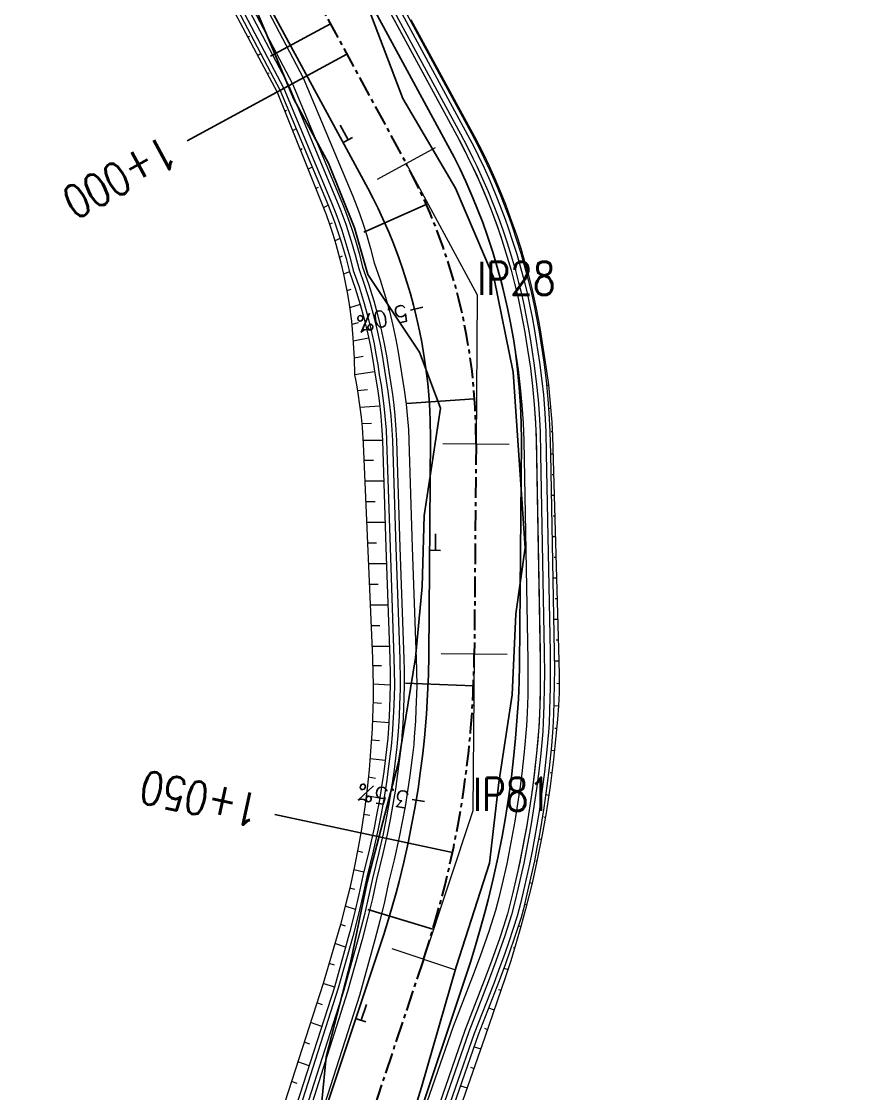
# Model space of a CAD drawing. Extents: x 337736 to 342003, y 3067251 to 3069533.
# Drawn here: x 338853.5 to 338904.1, y 3068576.6 to 3068641.5 of the extents above; entities that cross this region are included whole.
import ezdxf
from ezdxf.enums import TextEntityAlignment as Align

# ---------------------------------------------------------------- set-up
doc = ezdxf.new("R2010")
doc.units = 0
doc.header["$MEASUREMENT"] = 0
doc.linetypes.add('Center', pattern=[2, 1.25, -0.25, 0.25, -0.25])
for name, color, linetype, lineweight in [('BEC', 3, 'Continuous', 13), ('BES', 3, 'Continuous', 13), ('CFHatchLines', 4, 'Continuous', 0), ('Chainage', 7, 'Continuous', 25), ('Drain', 3, 'Continuous', 9), ('IP_Line', 150, 'Continuous', 9), ('LeftRoadExtreme', 7, 'Continuous', 13), ('RC', 9, 'Center', 30), ('RightRoadExtreme', 7, 'Continuous', 13), ('Road Width', 6, 'Continuous', 25), ('Shoulder', 30, 'Continuous', 15)]:
    doc.layers.add(name, color=color, linetype=linetype, lineweight=lineweight)
for name, color, linetype in [('IPName', 7, 'Continuous'), ('RoadEdge', 51, 'Continuous'), ('Super-Elevation', 1, 'Continuous')]:
    doc.layers.add(name, color=color, linetype=linetype)
doc.styles.get("Standard").update_dxf_attribs({"font": 'simplex.shx'})

msp = doc.modelspace()

# ---------------------------------------------------------------- linework, layer by layer
at = {"layer": 'BEC'}
for points in [[(338878.509, 3068633.856), (338874.992, 3068631.949)], [(338882.98, 3068615.908), (338878.98, 3068615.942)], [(338882.872, 3068603.206), (338878.872, 3068603.24)], [(338879.693, 3068584.125), (338875.898, 3068585.39)]]:
    msp.add_lwpolyline(points, dxfattribs=at)
at = {"layer": 'BES'}
for points in [[(338878.509, 3068633.856), (338874.992, 3068631.949)], [(338882.98, 3068615.908), (338878.98, 3068615.942)], [(338882.872, 3068603.206), (338878.872, 3068603.24)], [(338879.693, 3068584.125), (338875.898, 3068585.39)]]:
    msp.add_lwpolyline(points, dxfattribs=at)
at = {"layer": 'CFHatchLines'}
for p, q in [((338867.274, 3068640.592), (338867.173, 3068640.538)), ((338877.345, 3068640.933), (338877.402, 3068640.964)), ((338877.97, 3068639.85), (338878, 3068639.866)), ((338867.958, 3068639.541), (338867.761, 3068639.434)), ((338878.537, 3068638.735), (338878.597, 3068638.768)), ((338868.444, 3068638.383), (338868.349, 3068638.331)), ((338869.122, 3068637.328), (338868.936, 3068637.228)), ((338879.163, 3068637.654), (338879.194, 3068637.67)), ((338879.728, 3068636.538), (338879.791, 3068636.572)), ((338869.508, 3068636.115), (338869.407, 3068636.061)), ((338880.356, 3068635.456), (338880.388, 3068635.474)), ((338870.093, 3068635.011), (338869.877, 3068634.894)), ((338880.955, 3068634.257), (338881.022, 3068634.291)), ((338870.464, 3068633.79), (338870.348, 3068633.727)), ((338871.065, 3068632.694), (338870.818, 3068632.561)), ((338881.611, 3068633.013), (338881.646, 3068633.029)), ((338871.42, 3068631.465), (338871.289, 3068631.394)), ((338882.153, 3068631.715), (338882.225, 3068631.746)), ((338872.037, 3068630.378), (338871.759, 3068630.227)), ((338882.72, 3068630.428), (338882.758, 3068630.442)), ((338872.267, 3068629.305), (338872.117, 3068629.23)), ((338883.166, 3068629.094), (338883.244, 3068629.121)), ((338872.755, 3068628.375), (338872.435, 3068628.23)), ((338883.642, 3068627.77), (338883.682, 3068627.782)), ((338872.885, 3068627.294), (338872.715, 3068627.223)), ((338873.319, 3068626.346), (338872.958, 3068626.212)), ((338883.99, 3068626.407), (338884.073, 3068626.429)), ((338873.411, 3068625.28), (338873.162, 3068625.198)), ((338884.372, 3068625.053), (338884.414, 3068625.063)), ((338873.97, 3068624.369), (338873.328, 3068624.182)), ((338884.62, 3068623.669), (338884.707, 3068623.685)), ((338873.85, 3068623.265), (338873.457, 3068623.165)), ((338874.48, 3068622.35), (338873.548, 3068622.15)), ((338884.906, 3068622.291), (338884.951, 3068622.298)), ((338874.141, 3068621.233), (338873.602, 3068621.137)), ((338885.073, 3068620.894), (338885.171, 3068620.906)), ((338874.844, 3068620.301), (338873.618, 3068620.128)), ((338874.408, 3068619.209), (338873.803, 3068619.145)), ((338885.305, 3068619.503), (338885.361, 3068619.508)), ((338875.152, 3068618.237), (338873.954, 3068618.154)), ((338885.375, 3068618.096), (338885.5, 3068618.102)), ((338874.661, 3068617.176), (338874.068, 3068617.156)), ((338885.52, 3068616.689), (338885.589, 3068616.69)), ((338875.321, 3068616.15), (338874.147, 3068616.152)), ((338885.482, 3068615.347), (338885.633, 3068615.346)), ((338874.781, 3068614.938), (338874.201, 3068614.943)), ((338885.587, 3068614.096), (338885.669, 3068614.096)), ((338875.4, 3068613.683), (338874.254, 3068613.692)), ((338885.529, 3068612.847), (338885.706, 3068612.845)), ((338874.873, 3068612.437), (338874.307, 3068612.442)), ((338875.478, 3068611.182), (338874.36, 3068611.192)), ((338885.647, 3068611.596), (338885.742, 3068611.595)), ((338874.965, 3068609.936), (338874.413, 3068609.941)), ((338885.575, 3068610.346), (338885.779, 3068610.345)), ((338875.559, 3068608.681), (338874.466, 3068608.691)), ((338885.707, 3068609.095), (338885.815, 3068609.094)), ((338875.061, 3068607.436), (338874.519, 3068607.44)), ((338885.622, 3068607.846), (338885.852, 3068607.844)), ((338875.647, 3068606.18), (338874.572, 3068606.19)), ((338885.767, 3068606.595), (338885.888, 3068606.594)), ((338885.669, 3068605.345), (338885.924, 3068605.343)), ((338875.157, 3068604.934), (338874.625, 3068604.939)), ((338885.827, 3068604.094), (338885.961, 3068604.093)), ((338875.734, 3068603.68), (338874.678, 3068603.689)), ((338885.715, 3068602.818), (338885.996, 3068602.814)), ((338875.249, 3068602.512), (338874.726, 3068602.524)), ((338885.863, 3068601.461), (338886.01, 3068601.456)), ((338875.79, 3068601.354), (338874.753, 3068601.399)), ((338875.249, 3068600.242), (338874.742, 3068600.274)), ((338885.69, 3068600.114), (338885.961, 3068600.099)), ((338875.699, 3068599.064), (338874.707, 3068599.149)), ((338885.747, 3068598.753), (338885.86, 3068598.744)), ((338875.133, 3068597.971), (338874.648, 3068598.023)), ((338875.484, 3068596.781), (338874.566, 3068596.898)), ((338885.516, 3068597.414), (338885.731, 3068597.393)), ((338874.894, 3068595.709), (338874.461, 3068595.774)), ((338885.473, 3068596.056), (338885.575, 3068596.044)), ((338875.147, 3068594.513), (338874.332, 3068594.651)), ((338885.197, 3068594.727), (338885.39, 3068594.7)), ((338874.561, 3068593.457), (338874.179, 3068593.53)), ((338885.086, 3068593.374), (338885.177, 3068593.359)), ((338874.716, 3068592.26), (338874.003, 3068592.412)), ((338884.766, 3068592.055), (338884.936, 3068592.024)), ((338874.134, 3068591.218), (338873.803, 3068591.296)), ((338884.589, 3068590.711), (338884.668, 3068590.694)), ((338874.191, 3068590.027), (338873.58, 3068590.184)), ((338884.224, 3068589.404), (338884.372, 3068589.371)), ((338873.639, 3068588.99), (338873.334, 3068589.076)), ((338873.684, 3068587.785), (338873.064, 3068587.972)), ((338883.98, 3068588.07), (338884.048, 3068588.053)), ((338873.085, 3068586.771), (338872.771, 3068586.873)), ((338883.547, 3068586.785), (338883.698, 3068586.744)), ((338873.077, 3068585.498), (338872.437, 3068585.711)), ((338883.22, 3068585.471), (338883.32, 3068585.442)), ((338872.415, 3068584.4), (338872.088, 3068584.509)), ((338882.667, 3068584.226), (338882.915, 3068584.148)), ((338872.405, 3068583.086), (338871.739, 3068583.308)), ((338882.344, 3068582.936), (338882.492, 3068582.886)), ((338871.688, 3068582.008), (338871.352, 3068582.12)), ((338881.742, 3068581.819), (338882.086, 3068581.704)), ((338871.642, 3068580.705), (338870.965, 3068580.931)), ((338881.484, 3068580.587), (338881.681, 3068580.521)), ((338870.92, 3068579.629), (338870.578, 3068579.742)), ((338880.86, 3068579.477), (338881.27, 3068579.341)), ((338870.879, 3068578.324), (338870.191, 3068578.554)), ((338880.653, 3068578.229), (338880.855, 3068578.161)), ((338870.15, 3068577.249), (338869.803, 3068577.365)), ((338880.041, 3068577.115), (338880.44, 3068576.982))]:
    msp.add_line(p, q, dxfattribs=at)
at = {"layer": 'Chainage'}
for p, q in [((338873.163, 3068639.519), (338863.493, 3068634.277)), ((338879.557, 3068591.228), (338868.799, 3068593.52))]:
    msp.add_line(p, q, dxfattribs=at)
at = {"layer": 'Drain'}
for points in [[(338859.184, 3068673.175), (338880.035, 3068634.713), (338880.422, 3068633.982), (338880.794, 3068633.24), (338881.034, 3068632.741), (338881.38, 3068631.986), (338881.709, 3068631.224), (338882.023, 3068630.455), (338882.319, 3068629.679), (338882.599, 3068628.898), (338882.863, 3068628.11), (338883.109, 3068627.317), (338883.338, 3068626.519), (338883.55, 3068625.716), (338883.682, 3068625.179), (338883.865, 3068624.369), (338883.978, 3068623.827), (338884.132, 3068623.011), (338884.269, 3068622.192), (338884.478, 3068620.823), (338884.62, 3068619.724), (338884.732, 3068618.62), (338884.795, 3068617.79), (338884.851, 3068616.681), (338884.882, 3068615.352), (338885.107, 3068603.35), (338885.119, 3068602.023), (338885.113, 3068601.219), (338885.091, 3068600.147), (338885.051, 3068599.075), (338885.015, 3068598.54), (338884.893, 3068597.205), (338884.775, 3068596.139), (338884.64, 3068595.075), (338884.445, 3068593.749), (338884.316, 3068592.955), (338884.176, 3068592.163), (338883.867, 3068590.584), (338883.698, 3068589.798), (338883.519, 3068589.014), (338883.33, 3068588.232), (338883.129, 3068587.453), (338882.717, 3068586.177), (338882.187, 3068584.658), (338881.718, 3068583.408), (338880.536, 3068580.376), (338878.244, 3068573.761)], [(338860.069, 3068672.802), (338880.694, 3068634.755), (338881.083, 3068634.007), (338881.456, 3068633.25), (338881.813, 3068632.486), (338882.153, 3068631.715), (338882.477, 3068630.936), (338882.683, 3068630.413), (338882.979, 3068629.624), (338883.166, 3068629.094), (338883.434, 3068628.294), (338883.684, 3068627.489), (338883.916, 3068626.678), (338884.132, 3068625.863), (338884.33, 3068625.044), (338884.51, 3068624.22), (338884.62, 3068623.669), (338884.771, 3068622.839), (338885.073, 3068620.894), (338885.218, 3068619.778), (338885.331, 3068618.658), (338885.394, 3068617.815), (338885.451, 3068616.688), (338885.482, 3068615.347), (338885.707, 3068603.345), (338885.719, 3068602.277), (338885.716, 3068601.466), (338885.697, 3068600.384), (338885.672, 3068599.573), (338885.634, 3068598.762), (338885.542, 3068597.683), (338885.402, 3068596.337), (338885.27, 3068595.263), (338885.08, 3068593.923), (338884.814, 3068592.321), (338884.667, 3068591.523), (338884.509, 3068590.727), (338884.342, 3068589.932), (338884.103, 3068588.876), (338883.847, 3068587.825), (338883.71, 3068587.301), (338883.294, 3068586.013), (338883.032, 3068585.245), (338882.76, 3068584.48), (338882.383, 3068583.467), (338881.105, 3068580.186), (338878.813, 3068573.571)], [(338860.99, 3068669.32), (338879.815, 3068634.594), (338880.325, 3068633.622), (338880.69, 3068632.883), (338881.039, 3068632.135), (338881.372, 3068631.38), (338881.688, 3068630.618), (338881.89, 3068630.107), (338882.179, 3068629.334), (338882.452, 3068628.556), (338882.708, 3068627.771), (338882.947, 3068626.982), (338883.097, 3068626.453), (338883.308, 3068625.655), (338883.501, 3068624.853), (338883.678, 3068624.047), (338883.837, 3068623.238), (338883.933, 3068622.696), (338884.022, 3068622.153), (338884.268, 3068620.521), (338884.402, 3068619.428), (338884.505, 3068618.33), (338884.562, 3068617.505), (338884.61, 3068616.403), (338884.857, 3068603.352), (338884.869, 3068602.029), (338884.863, 3068601.229), (338884.841, 3068600.161), (338884.802, 3068599.094), (338884.765, 3068598.561), (338884.644, 3068597.231), (338884.527, 3068596.169), (338884.392, 3068595.109), (338884.198, 3068593.788), (338884.024, 3068592.734), (338883.882, 3068591.945), (338883.622, 3068590.635), (338883.454, 3068589.852), (338883.214, 3068588.811), (338882.887, 3068587.516), (338882.644, 3068586.752), (338882.391, 3068585.992), (338881.857, 3068584.482), (338881.481, 3068583.487), (338880.299, 3068580.455), (338877.932, 3068573.623)], [(338860.335, 3068655.315), (338869.649, 3068637.614), (338872.646, 3068630.458), (338872.803, 3068630.053), (338873.097, 3068629.238), (338873.43, 3068628.211), (338873.668, 3068627.385), (338873.882, 3068626.555), (338874.231, 3068625.551), (338874.546, 3068624.536), (338874.772, 3068623.717), (338874.974, 3068622.891), (338875.153, 3068622.06), (338875.271, 3068621.434), (338875.641, 3068619.124), (338875.726, 3068618.49), (338875.818, 3068617.641), (338875.886, 3068616.789), (338875.921, 3068616.148), (338876.124, 3068609.677), (338876.36, 3068602.95), (338876.388, 3068601.56), (338876.384, 3068601.097), (338876.355, 3068600.171), (338876.323, 3068599.476), (338876.267, 3068598.551), (338876.189, 3068597.626), (338876.019, 3068596.246), (338875.921, 3068595.557), (338875.739, 3068594.412), (338875.576, 3068593.499), (338875.351, 3068592.362), (338875.102, 3068591.229), (338874.716, 3068589.653), (338874.42, 3068588.29), (338874.203, 3068587.386), (338873.848, 3068586.031), (338872.974, 3068582.897), (338870.675, 3068575.712)], [(338860.555, 3068655.434), (338869.869, 3068637.734), (338872.867, 3068630.576), (338873.025, 3068630.168), (338873.25, 3068629.552), (338873.461, 3068628.933), (338873.659, 3068628.311), (338873.9, 3068627.478), (338874.116, 3068626.641), (338874.468, 3068625.629), (338874.786, 3068624.606), (338875.013, 3068623.78), (338875.218, 3068622.947), (338875.398, 3068622.109), (338875.554, 3068621.267), (338875.717, 3068620.208), (338875.825, 3068619.573), (338875.919, 3068618.935), (338876, 3068618.295), (338876.068, 3068617.653), (338876.136, 3068616.794), (338876.171, 3068616.147), (338876.374, 3068609.674), (338876.61, 3068602.946), (338876.628, 3068602.249), (338876.639, 3068601.318), (338876.595, 3068599.922), (338876.546, 3068598.992), (338876.499, 3068598.295), (338876.462, 3068597.831), (338876.411, 3068597.368), (338876.235, 3068595.981), (338876.098, 3068595.06), (338875.946, 3068594.141), (338875.778, 3068593.224), (338875.595, 3068592.311), (338875.346, 3068591.173), (338874.958, 3068589.589), (338874.712, 3068588.449), (338874.442, 3068587.312), (338874.085, 3068585.952), (338873.211, 3068582.817), (338870.913, 3068575.635)], [(338859.807, 3068655.029), (338869.122, 3068637.328), (338872.037, 3068630.378), (338872.416, 3068629.379), (338872.624, 3068628.777), (338872.818, 3068628.173), (338873.112, 3068627.161), (338873.319, 3068626.346), (338873.661, 3068625.363), (338873.97, 3068624.369), (338874.191, 3068623.566), (338874.389, 3068622.757), (338874.564, 3068621.943), (338874.716, 3068621.124), (338874.874, 3068620.095), (338875.013, 3068619.272), (338875.073, 3068618.859), (338875.152, 3068618.237), (338875.219, 3068617.613), (338875.286, 3068616.778), (338875.321, 3068616.15), (338875.524, 3068609.682), (338875.76, 3068602.958), (338875.783, 3068602.042), (338875.79, 3068601.354), (338875.747, 3068599.98), (338875.699, 3068599.064), (338875.636, 3068598.149), (338875.567, 3068597.464), (338875.393, 3068596.099), (338875.258, 3068595.192), (338875.108, 3068594.286), (338874.986, 3068593.609), (338874.81, 3068592.709), (338874.517, 3068591.364), (338874.136, 3068589.804), (338873.894, 3068588.681), (338873.629, 3068587.561), (338873.34, 3068586.446), (338872.405, 3068583.086), (338870.104, 3068575.895)], [(338860.027, 3068655.148), (338869.342, 3068637.448), (338872.257, 3068630.497), (338872.492, 3068629.893), (338872.711, 3068629.288), (338872.85, 3068628.884), (338873.046, 3068628.275), (338873.344, 3068627.254), (338873.554, 3068626.433), (338873.898, 3068625.441), (338874.21, 3068624.439), (338874.433, 3068623.629), (338874.633, 3068622.813), (338874.809, 3068621.992), (338874.926, 3068621.373), (338875.03, 3068620.751), (338875.122, 3068620.128), (338875.229, 3068619.506), (338875.322, 3068618.881), (338875.402, 3068618.254), (338875.468, 3068617.625), (338875.536, 3068616.782), (338875.571, 3068616.149), (338875.774, 3068609.679), (338876.01, 3068602.954), (338876.028, 3068602.265), (338876.04, 3068601.344), (338876.022, 3068600.653), (338875.986, 3068599.733), (338875.902, 3068598.353), (338875.841, 3068597.665), (338875.672, 3068596.293), (338875.575, 3068595.608), (338875.432, 3068594.698), (338875.232, 3068593.563), (338875.055, 3068592.659), (338874.761, 3068591.308), (338874.378, 3068589.741), (338874.135, 3068588.613), (338873.868, 3068587.488), (338873.516, 3068586.142), (338872.642, 3068583.007), (338870.342, 3068575.819)], [(338875.696, 3068643.452), (338880.473, 3068634.637), (338880.86, 3068633.894), (338881.109, 3068633.394), (338881.469, 3068632.637), (338881.812, 3068631.873), (338882.139, 3068631.101), (338882.45, 3068630.323), (338882.744, 3068629.539), (338882.93, 3068629.012), (338883.196, 3068628.217), (338883.444, 3068627.417), (338883.675, 3068626.612), (338883.889, 3068625.802), (338884.086, 3068624.987), (338884.265, 3068624.169), (338884.375, 3068623.621), (338884.524, 3068622.797), (338884.825, 3068620.865), (338884.969, 3068619.756), (338885.056, 3068618.921), (338885.144, 3068617.805), (338885.201, 3068616.685), (338885.232, 3068615.35), (338885.457, 3068603.347), (338885.469, 3068602.013), (338885.463, 3068601.205), (338885.432, 3068599.858), (338885.4, 3068599.05), (338885.364, 3068598.512), (338885.268, 3068597.438), (338885.123, 3068596.098), (338884.95, 3068594.761), (338884.791, 3068593.695), (338884.661, 3068592.897), (338884.52, 3068592.1), (338884.37, 3068591.305), (338884.21, 3068590.513), (338883.921, 3068589.196), (338883.67, 3068588.147), (338883.468, 3068587.364), (338882.967, 3068585.826), (338882.703, 3068585.062), (338882.429, 3068584.302), (338882.05, 3068583.297), (338880.868, 3068580.265), (338878.576, 3068573.651)]]:
    msp.add_lwpolyline(points, dxfattribs=at)
at = {"layer": 'IP_Line'}
for points in [[(338876.751, 3068632.903), (338881.056, 3068624.96), (338880.98, 3068615.925)], [(338880.872, 3068603.223), (338880.792, 3068593.747), (338877.795, 3068584.757)]]:
    msp.add_lwpolyline(points, dxfattribs=at)
at = {"layer": 'LeftRoadExtreme'}
msp.add_lwpolyline([(338877.044, 3068641.623), (338880.892, 3068634.541), (338881.402, 3068633.537), (338881.766, 3068632.774), (338882.113, 3068632.004), (338882.444, 3068631.227), (338882.758, 3068630.442), (338883.055, 3068629.651), (338883.425, 3068628.587), (338883.682, 3068627.782), (338883.922, 3068626.972), (338884.145, 3068626.157), (338884.35, 3068625.337), (338884.596, 3068624.238), (338884.76, 3068623.409), (338884.859, 3068622.854), (338885.213, 3068620.627), (338885.361, 3068619.508), (338885.476, 3068618.383), (338885.559, 3068617.255), (338885.601, 3068616.407), (338885.996, 3068602.814), (338886.008, 3068601.999), (338886.008, 3068600.912), (338885.961, 3068600.099), (338885.904, 3068599.286), (338885.837, 3068598.474), (338885.672, 3068596.853), (338885.575, 3068596.044), (338885.467, 3068595.237), (338885.222, 3068593.627), (338884.987, 3068592.291), (338884.668, 3068590.694), (338884.372, 3068589.371), (338883.981, 3068587.791), (338883.698, 3068586.744), (338883.398, 3068585.701), (338883.08, 3068584.664), (338882.746, 3068583.633), (338881.518, 3068580.048), (338879.122, 3068573.233)], dxfattribs=at)
at = {"layer": 'RC', "linetype": 'Center'}
msp.add_lwpolyline([(338855.815, 3068671.522), (338876.751, 3068632.903), (338876.751, 3068632.903, -0.126987), (338880.98, 3068615.925), (338880.98, 3068615.925), (338880.872, 3068603.223), (338880.872, 3068603.223, -0.07848), (338877.795, 3068584.757), (338877.795, 3068584.757), (338874.541, 3068574.995), (338874.541, 3068574.995, 0.022005), (338873.456, 3068571.187), (338873.456, 3068571.187), (338868.84, 3068551.801), (338868.84, 3068551.801, 0.336985), (338878.63, 3068529.659), (338878.63, 3068529.659), (338878.771, 3068529.582), (338878.771, 3068529.582, -0.163508), (338893.841, 3068513.151), (338893.841, 3068513.151), (338904.129, 3068489.996)], format="xyb", dxfattribs=at)
at = {"layer": 'RightRoadExtreme'}
msp.add_lwpolyline([(338859.533, 3068654.88), (338868.936, 3068637.228), (338871.759, 3068630.227), (338871.908, 3068629.827), (338872.117, 3068629.23), (338872.313, 3068628.631), (338872.494, 3068628.029), (338872.662, 3068627.425), (338872.817, 3068626.819), (338872.958, 3068626.212), (338873.085, 3068625.604), (338873.198, 3068624.995), (338873.298, 3068624.385), (338873.434, 3068623.369), (338873.533, 3068622.353), (338873.574, 3068621.744), (338873.602, 3068621.137), (338873.618, 3068620.128), (338873.697, 3068619.736), (338873.803, 3068619.145), (338873.954, 3068618.154), (338874.027, 3068617.556), (338874.087, 3068616.956), (338874.159, 3068615.943), (338874.709, 3068602.973), (338874.74, 3068602.074), (338874.753, 3068601.399), (338874.746, 3068600.499), (338874.716, 3068599.374), (338874.686, 3068598.698), (338874.602, 3068597.348), (338874.506, 3068596.223), (338874.386, 3068595.1), (338874.243, 3068593.978), (338874.04, 3068592.635), (338873.845, 3068591.519), (338873.627, 3068590.406), (338873.334, 3068589.076), (338873.064, 3068587.972), (338872.771, 3068586.873), (338871.739, 3068583.308), (338869.401, 3068576.121)], dxfattribs=at)
at = {"layer": 'Road Width'}
for points in [[(338858.181, 3068672.926), (338879.282, 3068634.001), (338879.656, 3068633.283), (338880.013, 3068632.558), (338880.356, 3068631.825), (338880.787, 3068630.837), (338881.093, 3068630.087), (338881.382, 3068629.332), (338881.654, 3068628.57), (338881.993, 3068627.546), (338882.227, 3068626.772), (338882.445, 3068625.993), (338882.646, 3068625.209), (338882.887, 3068624.158), (338883.049, 3068623.366), (338883.238, 3068622.304), (338883.36, 3068621.504), (338883.495, 3068620.434), (338883.6, 3068619.361), (338883.675, 3068618.285), (338883.718, 3068617.207), (338883.731, 3068616.129), (338883.614, 3068602.586), (338883.586, 3068601.54), (338883.541, 3068600.496), (338883.478, 3068599.452), (338883.376, 3068598.148), (338883.274, 3068597.108), (338883.122, 3068595.809), (338882.944, 3068594.514), (338882.738, 3068593.223), (338882.555, 3068592.194), (338882.301, 3068590.911), (338882.02, 3068589.634), (338881.714, 3068588.364), (338881.517, 3068587.604), (338881.239, 3068586.596), (338880.946, 3068585.592), (338880.635, 3068584.594), (338877.077, 3068573.903)], [(338853.47, 3068670.077), (338874.43, 3068631.411), (338874.749, 3068630.798), (338875.055, 3068630.178), (338875.347, 3068629.552), (338875.716, 3068628.707), (338875.977, 3068628.067), (338876.303, 3068627.206), (338876.531, 3068626.553), (338876.814, 3068625.676), (338877.01, 3068625.014), (338877.191, 3068624.347), (338877.358, 3068623.676), (338877.558, 3068622.777), (338877.691, 3068622.099), (338877.846, 3068621.19), (338877.945, 3068620.506), (338878.055, 3068619.592), (338878.119, 3068618.904), (338878.183, 3068617.984), (338878.213, 3068617.294), (338878.231, 3068616.373), (338878.122, 3068603.163), (338878.097, 3068601.971), (338878.048, 3068600.779), (338877.974, 3068599.589), (338877.853, 3068598.163), (338877.752, 3068597.214), (338877.604, 3068596.03), (338877.468, 3068595.086), (338877.276, 3068593.909), (338877.104, 3068592.97), (338876.868, 3068591.801), (338876.607, 3068590.638), (338876.322, 3068589.479), (338876.14, 3068588.787), (338875.883, 3068587.868), (338875.68, 3068587.182), (338875.397, 3068586.271), (338871.849, 3068575.613)]]:
    msp.add_lwpolyline(points, dxfattribs=at)
at = {"layer": 'RoadEdge'}
for points in [[(338866.847, 3068644.205, 1425.38), (338869.963, 3068636.798, 1426.357), (338872.042, 3068632.935, 1426.792), (338873.616, 3068629.023, 1427.544), (338874.436, 3068626.193, 1427.598), (338877.563, 3068621.494, 1428.147), (338878.834, 3068618.101, 1428.52), (338877.835, 3068611.608, 1429.769), (338877.722, 3068607.312, 1430.56), (338877.318, 3068602.992, 1431.32), (338876.28, 3068596.684, 1432.23), (338874.386, 3068589.427, 1433.177), (338873.394, 3068584.659, 1433.681), (338871.92, 3068578.853, 1434.172), (338871.116, 3068570.76, 1435.079)], [(338874.008, 3068643.534, 1425.834), (338876.553, 3068636.843, 1426.617), (338879.746, 3068631.414, 1427.203), (338882.083, 3068625.94, 1427.728), (338883.23, 3068620.285, 1428.428), (338883.947, 3068609.655, 1429.966), (338883.384, 3068605.67, 1430.694), (338883.163, 3068600.761, 1431.537), (338882.365, 3068595.461, 1432.654), (338881.786, 3068590.569, 1433.122), (338879.784, 3068584.315, 1433.708), (338877.686, 3068577.026, 1434.423), (338875.81, 3068570.978, 1434.973)]]:
    msp.add_polyline3d(points, dxfattribs=at)
at = {"layer": 'Shoulder'}
for points in [[(338858.964, 3068673.056), (338880.073, 3068634.111), (338880.448, 3068633.377), (338880.808, 3068632.634), (338881.262, 3068631.633), (338881.584, 3068630.873), (338881.89, 3068630.107), (338882.272, 3068629.075), (338882.539, 3068628.295), (338882.79, 3068627.509), (338883.097, 3068626.453), (338883.308, 3068625.655), (338883.501, 3068624.853), (338883.678, 3068624.047), (338883.837, 3068623.238), (338883.933, 3068622.696), (338884.022, 3068622.153), (338884.268, 3068620.521), (338884.402, 3068619.428), (338884.505, 3068618.33), (338884.577, 3068617.23), (338884.617, 3068616.127), (338884.865, 3068602.83), (338884.868, 3068601.763), (338884.854, 3068600.695), (338884.824, 3068599.627), (338884.786, 3068598.827), (338884.72, 3068598.028), (338884.644, 3068597.231), (338884.495, 3068595.904), (338884.318, 3068594.58), (338884.069, 3068592.997), (338883.832, 3068591.683), (338883.511, 3068590.113), (338883.214, 3068588.811), (338882.887, 3068587.516), (338882.644, 3068586.752), (338882.391, 3068585.992), (338881.857, 3068584.482), (338881.481, 3068583.487), (338880.299, 3068580.455), (338877.932, 3068573.623)], [(338858.305, 3068672.698), (338879.282, 3068634.001), (338879.656, 3068633.283), (338880.013, 3068632.558), (338880.356, 3068631.825), (338880.787, 3068630.837), (338881.093, 3068630.087), (338881.382, 3068629.332), (338881.742, 3068628.315), (338881.993, 3068627.546), (338882.227, 3068626.772), (338882.514, 3068625.732), (338882.709, 3068624.947), (338882.887, 3068624.158), (338883.049, 3068623.366), (338883.194, 3068622.57), (338883.445, 3068620.971), (338883.522, 3068620.437), (338883.655, 3068619.365), (338883.756, 3068618.289), (338883.827, 3068617.21), (338883.867, 3068616.128), (338884.115, 3068602.84), (338884.119, 3068601.786), (338884.105, 3068600.731), (338884.075, 3068599.675), (338884.039, 3068598.884), (338883.898, 3068597.307), (338883.75, 3068595.995), (338883.649, 3068595.21), (338883.537, 3068594.426), (338883.33, 3068593.123), (338883.095, 3068591.824), (338882.834, 3068590.53), (338882.545, 3068589.242), (338882.359, 3068588.473), (338882.162, 3068587.706), (338881.755, 3068586.45), (338881.232, 3068584.955), (338880.769, 3068583.724), (338879.587, 3068580.692), (338877.219, 3068573.856)], [(338860.555, 3068655.434), (338869.869, 3068637.734), (338872.867, 3068630.576), (338873.025, 3068630.168), (338873.25, 3068629.552), (338873.461, 3068628.933), (338873.659, 3068628.311), (338873.9, 3068627.478), (338874.116, 3068626.641), (338874.468, 3068625.629), (338874.786, 3068624.606), (338875.013, 3068623.78), (338875.218, 3068622.947), (338875.398, 3068622.109), (338875.554, 3068621.267), (338875.717, 3068620.208), (338875.825, 3068619.573), (338875.919, 3068618.935), (338876, 3068618.295), (338876.068, 3068617.653), (338876.136, 3068616.794), (338876.171, 3068616.147), (338876.374, 3068609.674), (338876.61, 3068602.946), (338876.628, 3068602.249), (338876.639, 3068601.318), (338876.595, 3068599.922), (338876.546, 3068598.992), (338876.499, 3068598.295), (338876.462, 3068597.831), (338876.411, 3068597.368), (338876.235, 3068595.981), (338876.098, 3068595.06), (338875.946, 3068594.141), (338875.778, 3068593.224), (338875.595, 3068592.311), (338875.346, 3068591.173), (338874.958, 3068589.589), (338874.712, 3068588.449), (338874.442, 3068587.312), (338874.085, 3068585.952), (338873.211, 3068582.817), (338870.913, 3068575.635)], [(338861.331, 3068655.57), (338870.528, 3068638.091), (338873.529, 3068630.929), (338873.771, 3068630.302), (338873.924, 3068629.881), (338874.142, 3068629.248), (338874.346, 3068628.612), (338874.596, 3068627.759), (338874.82, 3068626.902), (338875.18, 3068625.865), (338875.506, 3068624.816), (338875.739, 3068623.969), (338875.948, 3068623.116), (338876.133, 3068622.257), (338876.256, 3068621.609), (338876.636, 3068619.221), (338876.749, 3068618.347), (338876.817, 3068617.689), (338876.886, 3068616.808), (338876.921, 3068616.146), (338877.124, 3068609.668), (338877.36, 3068602.935), (338877.378, 3068602.229), (338877.388, 3068601.285), (338877.343, 3068599.871), (338877.307, 3068599.164), (338877.245, 3068598.222), (338877.208, 3068597.751), (338877.156, 3068597.282), (338876.977, 3068595.877), (338876.839, 3068594.943), (338876.684, 3068594.012), (338876.515, 3068593.083), (338876.329, 3068592.157), (338876.023, 3068590.775), (338875.684, 3068589.4), (338875.433, 3068588.244), (338875.159, 3068587.092), (338874.86, 3068585.946), (338873.923, 3068582.58), (338871.627, 3068575.406)]]:
    msp.add_lwpolyline(points, dxfattribs=at)
at = {"layer": 'Super-Elevation'}
for p, q in [((338872.163, 3068641.364), (338868.537, 3068639.398)), ((338877.965, 3068630.436), (338874.195, 3068628.761)), ((338880.895, 3068618.673), (338876.78, 3068618.385)), ((338880.825, 3068601.298), (338876.703, 3068601.466)), ((338878.375, 3068586.593), (338874.422, 3068587.771))]:
    msp.add_line(p, q, dxfattribs=at)

# ---------------------------------------------------------------- texts
at = {"layer": 'Chainage', "width": 0.8}
for s, rotation, p in [('1+000', 208.46286, (338862.614, 3068633.8)), ('1+050', 167.97262, (338867.821, 3068593.729))]:
    msp.add_text(s, height=2, rotation=rotation, dxfattribs=at).set_placement(p, align=Align.MIDDLE_LEFT)
at = {"layer": 'IPName', "width": 0.8}
for s, p in [('IP28', (338881.056, 3068624.96)), ('IP81', (338880.792, 3068593.747))]:
    msp.add_text(s, height=2, dxfattribs=at).set_placement(p)
at = {"layer": 'Super-Elevation'}
for s, rotation, p in [('T', 208.46286, (338873.299, 3068634.942)), ('-5.0%', 193.98866, (338877.942, 3068624.184)), ('T', 179.51445, (338878.867, 3068610.004)), ('-3.5%', 170.53975, (338878.024, 3068594.208)), ('T', 161.56505, (338874.516, 3068581.441))]:
    msp.add_text(s, height=1, rotation=rotation, dxfattribs=at).set_placement(p, align=Align.MIDDLE_LEFT)

doc.saveas('drawing.dxf')
